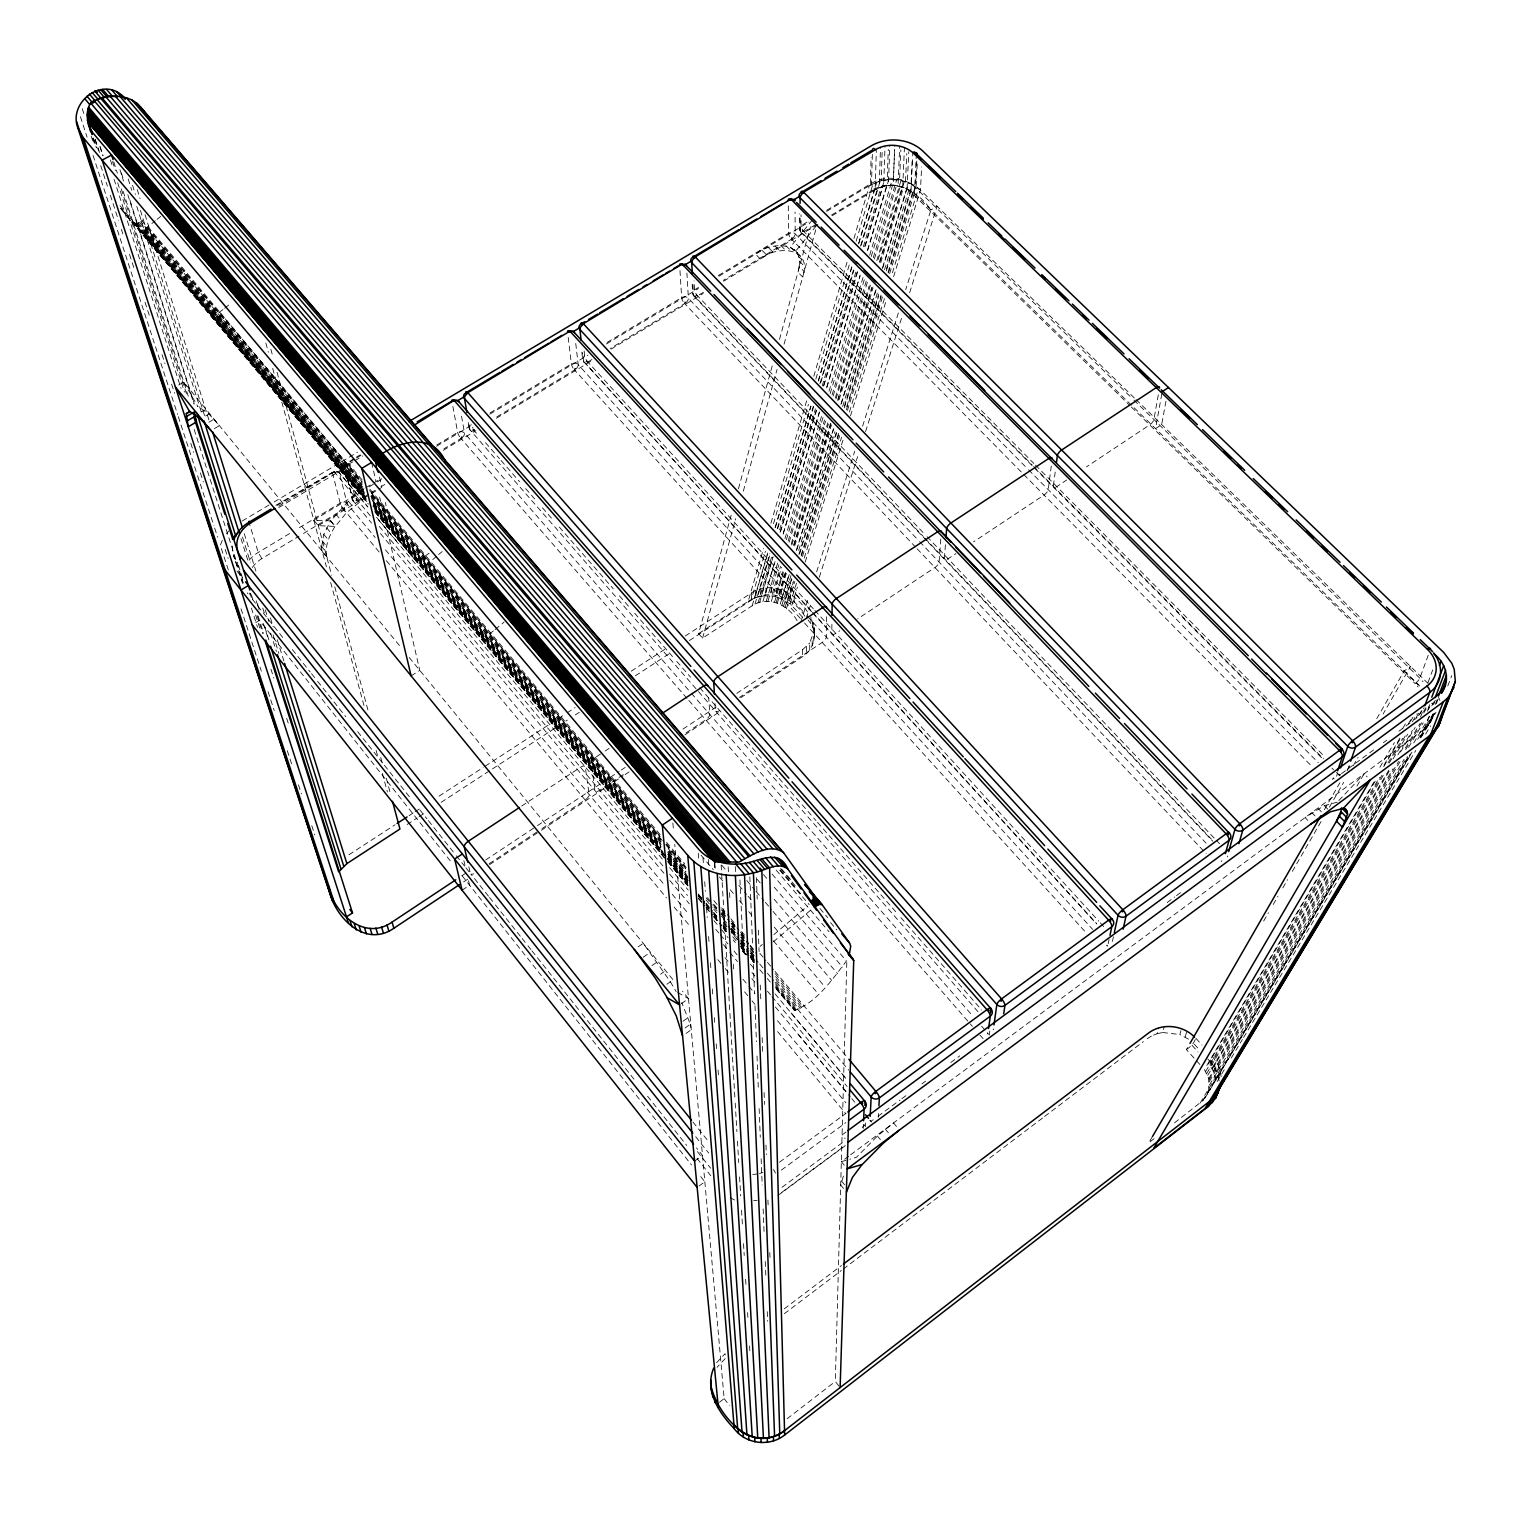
<?xml version="1.0" encoding="UTF-8"?>
<svg xmlns="http://www.w3.org/2000/svg" width="1532" height="1532" viewBox="0 0 1532 1532"><rect width="100%" height="100%" fill="white"/><g stroke="black" fill="none" stroke-linecap="round" stroke-linejoin="round"><path stroke-width="0.75" stroke-dasharray="5 3.75" d="M809.719 649.874L809.719 642.942L814.45 629.92L810.907 616.687L810.907 623.677C818.107 634.669 813.415 650.008 802.538 656.673L740.722 697.73M812.171 645.795L812.19 638.863M812.975 627.871L812.994 620.9M813.76 641.41L813.779 634.478M814.162 632.314L814.181 625.343M814.43 636.872L814.45 629.92M826.533 616.745L826.322 637.025A5.19 2.107 -42.3 0 1 822.205 642.425L739.439 697.424M831.895 624.386L831.78 633.405A5.19 2.107 -42.4 0 0 835.821 633.386L839.785 630.763M838.923 1386.058L835.323 1381.481L846.87 959.453M826.61 211.397L870.31 185.085L871.095 157.298M872.359 154.406L871.517 183.285A4.73 1.953 59.8 0 0 874.351 189.221A26.638 20.644 1.8 0 1 911.655 192.898L1129.773 405.482M832.144 215.744L875.136 189.815L876.342 150.481M875.136 189.815L879.196 187.785L880.46 148.451M870.31 185.085L881.187 180.642L882.183 150.519M879.196 187.785L883.638 186.329L884.998 146.976M799.149 266.434C803.4 240.505 769.332 241.96 755.582 254.159L760.351 259.042C777.203 244.718 813.186 247.246 802.672 277.024L797.981 272.256L799.149 266.434L803.86 271.221M881.187 180.642L887.22 179.608L888.292 149.466M883.638 186.329L888.368 185.506L889.824 146.153M887.22 179.608L893.405 179.378L894.573 149.236M888.368 185.506L893.213 185.334L894.765 145.98M232.538 546.081L232.481 547.728A35.37 28.706 -14 0 0 237.728 563.087M1419.743 686.03L914.393 193.702L907.078 188.647L898.058 185.812L899.667 146.459M1134.312 397.937L920.426 190.025L911.1 183.61L899.571 179.991L900.835 149.849M902.712 186.923L904.435 147.589M863.244 1128.433L863.397 1124.622M905.527 181.408L906.772 153.602M907.078 188.647L908.763 151.63M865.293 1126.709L865.465 1122.918M911.1 183.61L912.287 158.122M911.004 190.925L912.88 151.611M914.393 193.702L916.193 156.724M916.768 161.032L915.447 187.613A4.73 2.298 -46.7 0 1 911.655 192.898M916.117 186.502L917.266 163.35M893.596 276.718L920.483 190.006L921.613 166.911M878.276 1117.326L878.487 1113.496M940.782 539.034L939.097 562.148A5.113 2.049 -43.5 0 1 934.941 567.529L857.633 618.909M945.416 544.76L944.363 558.644A5.113 2.03 -43.6 0 0 948.117 558.778L955.93 553.588M321.643 546.579L323.769 534.381L330.529 520.918L335.048 526.395C329.38 535.491 324.42 546.35 326.852 557.284L322.371 551.826L321.643 546.579L326.125 552.056M344.47 467.739L345.409 464.1L354.505 458.26M344.566 466.628L344.681 465.556M1204.382 1069.547L1208.767 1078.547L1208.71 1090.037M1051.278 466.015L1048.233 489.685A5.056 1.972 -44.6 0 1 1044.039 495.047L973.548 541.868M1055.203 472.086L1053.327 486.295A5.036 1.972 -44.7 0 0 1056.793 486.582L1066.655 480.014M989.251 1035.058L989.806 1031.055M365.784 498.647L144.985 235.717C141.48 228.996 151.649 224.266 155.249 220.819M791.699 237.556L791.47 239.184L723.257 280.337M684.957 301.919L684.689 303.585L610.272 348.473M574.845 368.293L574.557 369.997L495.2 417.853M843.385 1176.04L840.704 1185.021L845.051 1190.326M1158.307 394.854L1153.883 419.519A4.998 1.896 -45.5 0 1 1149.67 424.881L1086.418 466.896M461.285 436.754L460.96 438.516L443.974 448.761M1161.792 393.973L1155.549 428.634L1161.677 424.536L1166.35 399.105M1423.305 729.883L1429.854 722.778L1433.052 713.969L1417.177 740.128M343.991 507.456L343.628 509.275L302.953 533.806M1108.172 943.769L1109.091 939.518M1113.438 936.741L1112.519 940.954A5.534 1.494 -42.4 0 0 1112.538 941.471M850.662 1154.745L1424.281 729.155L1430.677 722.108L1433.646 713.337M750.182 953.096L754.797 958.592L753.821 962.69L750.508 958.496M1153.596 1035.115L1157.062 1033.717L1158.613 1027.915M1157.062 1033.717L1162.635 1032.511L1164.205 1026.708M797.061 620.747C788.827 605.006 767.934 595.105 752.174 605.772L702.594 638.116L698.592 633.616L731.453 514.12M738.405 488.842L772.53 364.75M779.482 339.472L810.466 226.793M702.594 638.116L735.686 518.716M743.326 491.159L777.05 369.461M784.058 344.202L815.886 229.34M1188.43 1039.136L1179.851 1034.502L1181.498 1028.719M1185.194 1036.973L1186.86 1031.17M698.592 633.616L748.171 601.31L763.568 548.494M770.941 523.235L807.096 399.22M813.798 376.259L847.273 261.436M853.975 238.456L869.372 185.64C885.094 176.506 906.618 178.095 920.483 190.006M748.171 601.31L751.293 599.529L765.425 551.29M773.488 523.714L808.436 404.257M815.847 378.998L850.126 261.838M856.177 241.156L872.972 183.744M752.174 605.772L767.685 552.975M775.096 527.736L810.83 406.095M818.241 380.855L851.945 266.108M858.686 243.167L874.197 190.37C894.611 177.789 919.238 191.921 930.862 209.999L905.718 289.644M751.312 599.51L754.625 598.074L768.049 552.363M775.441 527.238L811.022 406.133M818.414 380.989L851.983 266.74M858.705 243.894L876.821 182.193M754.989 604.163L769.868 553.665M777.318 528.425L813.166 406.765M819.926 383.804L853.764 269.019M860.524 246.078L877.434 188.685M769.6 556.001L757.478 597.135L754.625 598.074M777.701 528.578L814.086 405.176M820.826 382.311L853.841 270.341M861.252 245.197L880.134 181.197M758.014 602.919L771.515 557.246M779.616 529.861L815.407 408.833M822.167 386.007L855.928 271.834M863.359 246.729L880.919 187.364M757.689 597.097L761.117 596.312L772.626 557.457M780.075 532.313L816.652 408.891M823.412 386.045L857.269 271.758M864.718 246.614L884.366 180.336M759.623 602.402L773.162 556.748M780.592 531.623L816.46 410.595M823.91 385.49L857.748 271.317M865.197 246.192L882.796 186.827M762.879 601.693L775.115 560.578M783.273 533.174L819.294 412.146M826.763 387.022L860.084 275.128M867.552 250.003L886.588 186.061M761.117 596.312L764.832 595.871L775.039 561.574M783.197 534.151L819.946 410.729M826.744 387.864L860.084 275.875M867.572 250.731L888.675 179.857M766.211 601.348L777.816 562.531M784.958 538.632L821.861 415.21M829.023 391.235L863.837 274.764M869.678 255.212L892.237 179.78M767.915 601.31L778.869 564.772M786.395 539.647L823.354 416.321M830.191 393.494L865.082 277.024M871.248 256.457L892.467 185.659M764.832 595.871L771.63 596.005L780.554 566.304M788.118 541.16L824.522 420.017M832.067 394.873L866.403 280.605M873.278 257.74L896.622 180.029M771.266 601.54L781.588 567.28M789.152 542.175L825.576 421.128M833.14 396.003L867.514 281.831M874.389 258.985L896.392 185.908M771.63 596.005L775.307 596.618L782.89 571.474M791.182 544.052L827.759 422.928M835.361 397.784L869.18 285.814M876.783 260.67L900.931 180.68M774.541 602.133L783.522 572.451M791.795 545.047L828.41 424.019M835.993 398.914L870.521 284.741M878.123 259.617L900.222 186.54M776.169 602.574L785.169 572.891M793.461 545.488L830.842 422.2M837.774 399.373L871.689 287.48M879.291 262.374L902.137 187.019M802.5 617.166L790.129 603.819L778.218 597.384L785.839 572.24M794.15 544.817L830.899 423.713M837.832 400.848L872.474 286.599M880.115 261.474L904.359 181.485M777.375 602.976L786.395 573.294M794.725 545.909L831.474 424.9M839.096 399.775L873.068 287.901M880.689 262.795L903.574 187.44M781.665 598.629L788.635 575.783M796.295 550.658L833.217 429.573M840.877 404.429L875.71 290.199M882.681 267.353L908.457 182.825M780.171 604.221L789.229 574.557M796.889 549.433L833.772 428.462M841.432 403.356L876.247 289.222M882.509 268.675L906.887 188.781M781.894 605.217L790.972 575.553M798.651 550.448L834.94 431.756M842.619 406.65L878.219 290.257M884.5 269.728L908.916 189.834M784.901 600.199L791.91 577.373M798.9 554.527L836.683 431.181M844.381 406.057L878.679 294.144M886.377 269.019L912.268 184.51M783.503 606.346L791.91 578.962M799.589 553.856L836.683 432.924M844.381 407.818L878.659 296.002M886.358 270.896L910.851 191.04M784.978 607.591L792.695 582.486M801.121 555.101L838.981 431.909M846.698 406.823L881.053 295.025M888.062 272.198L912.612 192.362M787.352 601.712L793.672 581.164M801.408 556.039L838.636 435.011M846.353 409.906L881.475 295.714M888.503 272.887L915.198 186.119M786.337 608.932L794.763 581.566M802.5 556.461L839.747 435.586M847.464 410.48L882.604 296.442M889.632 273.634L914.221 193.798M790.129 603.819L796.468 583.29M804.223 558.165L841.604 437.195M849.379 412.07L884.634 297.936M892.39 272.83L918.491 188.359M791.776 605.351L797.425 587.101M805.219 561.995L843.404 438.765M850.471 415.938L886.53 299.544M1219.204 1080.903L1217.002 1071.921L1210.816 1062.327L1212.597 1056.62L1218.821 1066.253L1221.272 1077.092M800.853 621.858L808.743 596.829M816.652 571.8L854.722 451.193M862.612 426.164L898.537 312.394M1214.34 1066.904L1216.14 1061.216M806.292 618.258L811.366 602.325M819.314 577.277L857.614 456.613M865.561 431.564L901.697 317.737M909.644 292.689L937.124 206.169L930.862 209.999M1217.002 1071.921L1218.821 1066.253M1218.725 1077.264L1220.544 1071.596M1336.536 776.264L1337.685 772.817M1174.546 1122.822L1202.831 1100.627L1207.714 1093.005M1207.886 1092.527L1408.195 756.77M334.895 471.492L278.939 506.02M1347.586 770.29L1349.156 765.713M1428.245 655.217L1419.838 678.178A5.285 1.379 -44.5 0 1 1415.108 683.578A30.276 25.221 17.8 0 1 1418.096 686.949M1427.996 682.544L1432.726 669.867M1429.739 704.586L1427.422 710.791A35.696 29.702 17.8 0 0 1428.896 706.807M1420.547 717.014L1424.051 707.631M222.255 540.317L220.321 545.449L228.728 571.206M1424.281 729.155L1429.337 715.827M1433.569 704.72L1435.254 700.277M1435.312 704.452L1437.705 698.152M1427.881 725.919L1431.271 717.014M1436.365 703.667L1438.05 699.224M1430.677 722.108L1434.086 713.203M1432.631 717.876L1434.335 713.414M1447.74 686.068L1451.781 675.535M1199.92 1064.51L1186.4 1049.611L1188.775 1045.475M1324.414 809.662L1339.868 782.775M1347.011 770.366L1350.592 764.162M1376.751 718.661L1404.116 671.073L1410.57 666.382L1383.09 714.008M1186.4 1049.611L1192.011 1045.322L1195.592 1039.117M1263.67 921.077L1268.458 912.785M1273.226 904.512L1277.994 896.22M1282.782 887.947L1287.55 879.655M1292.338 871.382L1322.193 819.601M1329.355 807.192L1343.679 782.335M1353.235 765.77L1358.022 757.478M1152.466 1136.533L1148.847 1142.7L1154.362 1138.448M1356.912 786.146L1364.131 773.775L1367.195 776.858M1379.853 767.283L1394.407 742.58M1402.891 728.179L1406.529 722.012M1206.814 1065.449L1285.712 931.705M1286.918 929.656L1374.319 781.512M1384.028 765.062L1401.033 736.26M1408.31 723.908L1410.742 719.791M1375.2 781.167L1208.537 1063.495L1213.784 1071.902L1216.523 1082.588L1225.121 1068.244M1383.702 766.747L1400.746 737.907M1410.474 721.419L1414.113 715.233M1205.665 1071.404L1379.528 777.356M1388.03 762.955L1402.623 738.271M1412.351 721.821L1417.196 713.606M1210.184 1065.602L1382.017 775.192M1389.332 762.84L1406.395 734M1416.142 717.531L1419.8 711.346M1206.795 1073.358L1383.319 775.345M1393.048 758.895L1407.659 734.23M1418.613 715.731L1422.271 709.565M1207.714 1075.368L1389.352 769.313M1397.873 754.931L1412.504 730.285M1423.477 711.786L1425.909 707.688M1212.329 1068.991L1389.505 770.634M1400.516 752.116L1415.166 727.413M1423.726 713.012L1426.177 708.895M1208.767 1078.547L1393.124 768.643M1405.342 748.114L1419.992 723.487M1427.307 711.174L1432.209 702.958L1432.592 704.433M1209.035 1079.888L1398.639 761.442M1405.725 749.569L1421.907 722.376M1431.711 705.926L1434.143 701.809M1209.284 1081.649L1399.98 761.749M1408.54 747.405L1423.209 722.798M1209.418 1085.096L1404.097 759.298M1413.73 742.963L1429.854 716.153M1200.226 1102.944L1407.372 756.521M1420.451 736.317L1432.688 715.846M1202.831 1100.627L1410.321 753.974M1420.145 737.562L1426.292 727.298M1207.561 1093.465L1411.968 752.116M1420.547 737.811L1431.558 719.408M1205.033 1097.984L1411.393 753.591M1421.236 737.16L1436.059 712.169M1231.268 1057.999L1242.356 1039.539M1243.582 1037.49L1415.798 750.488M1425.641 734.077L1430.562 725.881M792.37 237.728L791.47 239.184L1311.89 766.421M685.627 302.091L684.689 303.585L915.466 547.02M776.284 989.059L794.246 1010.163C816.058 1003.517 832.833 978.833 846.449 960.947L771.745 873.7M575.534 368.465L574.557 369.997L802.921 621.226M461.975 436.946L460.96 438.516L687.313 698.707M344.681 507.667L343.628 509.275L380.338 553.435M365.822 497.153L346.289 512.933L335.336 526.414L318.35 525.687L313.792 520.152L330.816 520.918L348.377 501.194L363.141 490.451M716.612 1362.695L725.096 1353.637L725.479 1358.29L717.053 1367.329M226.315 533.94L228.766 530.915M812.343 219.976L790.378 246.978L795.127 251.803L817.15 224.802M736.758 693.383L802.5 649.76L809.719 642.942M1338.853 800.527L1364.131 773.775M896.488 1126.46L893.539 1122.937L877.415 1136.035L856.426 1157.311L849.82 1159.226M773.373 941.816L811.232 909.644M760.006 946.412L762.323 944.44M773.871 934.635L807.421 906.121M493.4 630.954L486.333 636.125L480.952 636.144L425.685 570.881L426.585 565.174L436.792 556.001M495.181 629.499L504.085 622.126M429.151 553.205L419.5 559.889L414.253 558.874L392.594 532.791L385.298 502.419M438.612 554.527L442.212 551.558M210.669 313.486L216.299 314.194L223.04 309.579M224.706 308.219L231.428 302.819M361.782 484.897L140.733 221.642L144.448 218.789M157.068 219.363L160.726 216.452M787.142 1418.728L835.323 1381.481M719.485 1402.201L724.157 1398.62L674.769 844.362M784.25 1308.845L841.489 1265.509M784.365 1313.671L841.355 1270.488M843.251 1269.051L1042.717 1117.9M1044.613 1116.464L1143.389 1041.607M424.307 557.188L420.63 559.448M844.285 1165.239L841.336 1161.658L849.015 1155.971M781.99 1187.3L845.147 1140.612M878.047 1116.292L900.031 1100.033M901.869 1098.674L907.346 1094.633M921.881 1083.871L925.519 1081.19M950.817 1062.499L959.798 1055.854M1167.173 902.559L1174.642 897.024M1176.499 895.645L1182.11 891.49M1341.496 773.679L1376.445 747.827M1383.396 742.694L1386.862 740.128M1398.965 731.185L1412.753 720.998M781.837 1192.336L845.185 1145.457M777.93 1195.477L844.898 1145.917M781.32 1170.142L845.875 1122.592M845.932 1132.071L842.083 1134.906L845.09 1138.563M779.52 1162.194L845.97 1113.324M699.071 1185.998L704.835 1181.785L698.918 1174.316M694.609 1161.103L702.479 1155.377L696.524 1147.889M685.053 1027.991L690.3 1024.276L681.778 1002.694M686.049 1033.449L691.296 1029.734L690.3 1024.276M682.946 1021.269L688.213 1017.554M1337.283 802.193L1324.261 805.621L1305.111 817.571L1309.668 822.263M681.376 1003.671L688.519 998.634L682.487 991.261M666.86 984.272L670.403 981.782L643.248 943.348L636.125 948.251M660.522 974.275L664.065 971.786M651.981 965.581L657.324 961.885M643.191 957.232L650.315 952.31M489.129 863.722L540.068 829.865M542.041 828.563L585.128 799.934A5.4 2.26 -39.6 0 0 589.15 794.495L585.262 766.977A5.496 2.336 -39.7 0 0 580.417 767.302L521.397 806.215M623.256 774.598L599.701 790.263A5.381 2.241 -39.8 0 1 594.99 790.627L591.218 763.07A5.477 2.317 -39.9 0 1 595.316 757.478L603.187 752.289M686.068 732.87L705.697 719.829A5.285 2.183 -41 0 0 709.776 714.41L708.761 697.826M463.622 881.896L467.605 879.234M489.551 864.661L539.379 831.55M541.37 830.229L623.103 775.901M625.113 774.579L629.097 771.937M684.919 734.843L720.787 710.982M462.07 890.169L469.577 885.17L468.543 880.728M461.783 875.844L467.777 871.88M485.701 859.969L535.511 826.916M537.502 825.595L619.196 771.4M621.188 770.079L625.171 767.436M682.966 729.079L716.823 706.616M605.14 751.006L609.085 748.401M348.932 854.779L395.084 824.771M409.082 815.656L413.085 813.052M415.095 811.749L421.089 807.843M439.11 796.123L483.135 767.494M485.127 766.192L565.174 714.123M567.166 712.82L575.17 707.612M631.203 671.169L667.224 647.73M685.244 636.01L751.274 593.056C771.707 579.326 797.061 593.765 808.015 612.857M407.11 824.503L417.106 817.992M419.117 816.671L425.13 812.764M441.139 802.328L567.3 720.136M575.304 714.927L579.307 712.303M635.378 675.784L669.407 653.609M689.438 640.548L751.503 600.104C770.117 587.599 794.457 598.476 804.951 616.496M411.112 675.861L419.787 670.384L379.63 497.115M1147.181 1038.734L1151.872 1035.804M752.231 952.751L751.025 953.498M255.825 622.547L259.483 620.326L451.825 862.803M318.35 525.687L369.518 494.817M371.567 493.572L381.794 487.406M443.208 450.351L475.954 430.607M496.425 418.255L592.635 360.212M611.057 349.105L703.188 293.531M723.659 281.199L817.82 224.4M289.663 533.519L258.257 552.439A34.776 28.419 -14.3 0 0 247.801 561.765M299.429 527.64L340.161 503.128A5.113 4.156 -11.9 0 1 347.19 503.875L375.168 537.483M364.022 488.765L354.352 494.587A5.094 4.136 -11.5 0 0 352.858 500.466L371.51 523.044M365.957 487.597L371.759 484.112M373.693 482.944L381.391 478.31M436.831 444.95L457.647 432.407A5.017 4.041 -8.5 0 1 464.56 433.135L689.821 691.526M490.068 412.893L571.379 363.946A4.902 3.926 -5.4 0 1 578.215 364.654M607.132 342.421L681.644 297.572A4.826 3.811 -2.6 0 1 688.385 298.261L917.974 539.915M698.515 287.422L694.551 289.816A4.807 3.811 -2.3 0 0 693.556 295.14L923.241 536.43M718.278 275.53L788.559 233.228A4.749 3.715 -0.2 0 1 795.204 233.879L1026.919 468.141M806.981 222.121L801.064 225.683A4.73 3.696 0.1 0 0 800.221 230.872L1032.032 464.79M826.667 210.286L871.517 183.285A31.387 24.301 1.8 0 1 915.447 187.613L1132.301 398.512M313.792 520.152L366.991 488.134M369.04 486.889L375.187 483.212M377.217 481.967L381.315 479.516M436.563 446.252L471.339 425.302M489.761 414.215L587.962 355.079M606.385 343.991L698.439 288.552M718.91 276.239L808.934 222.044M252.301 567.472A29.51 24.129 -14.3 0 1 261.838 558.606L299.046 536.162M354.677 459.121L346.806 463.832A5.19 4.175 -11.3 0 0 345.275 469.75L352.858 500.466A5.075 2.719 -38.8 0 0 357.799 500.734L369.404 493.725M371.338 492.557L375.206 490.24M380.97 486.755L384.819 484.438M591.927 359.522L587.848 361.992A4.883 2.566 -42.5 0 1 583.539 361.437L582.543 352.666M703.514 292.229L697.577 295.81A4.826 2.49 -44.1 0 1 693.556 295.14L692.751 280.816M815.809 224.515L803.974 231.658A4.768 2.413 -45.6 0 1 800.221 230.872L800.144 214.499M831.512 215.054L874.351 189.221M242.228 520.995L272.141 503.147M274.132 501.96L357.492 452.246M275.932 505.234L335.412 470.764L339.166 472.526L367.603 506.556M277.005 505.522L332.367 472.45A5.209 4.194 -11.7 0 1 339.51 473.197L367.91 507.149M356.65 457.953L364.539 453.242M352.839 461.879L346.998 464.885M354.811 460.692L362.701 455.981M278.728 507.59L351.709 464.005M356.42 457.111L360.269 454.832M214.365 428.596L219.44 425.647L208.927 414.023L197.724 406.286M201.113 412.012L204.484 410.059M205.556 415.976L208.927 414.023M208.888 422.2L213.963 419.27M178.727 384.992L183.783 382.1L401.633 648.208M122.1 210.056C126.984 214.614 132.039 227.885 140.733 221.642M841.336 1161.658L847.809 1159.801M138.263 222.81L363.984 491.715M1162.635 1032.511L1179.851 1034.502M347.017 464.253L348.894 464.234L362.375 480.282M893.405 179.378L899.571 179.991M893.213 185.334L898.058 185.812M355.845 500.313L357.799 500.734A5.094 1.092 58 0 1 354.352 494.587L346.806 463.832A5.171 1.13 58.2 0 1 348.894 464.234A5.151 2.815 -38.9 0 0 345.275 469.75M472.718 429.86L479.286 435.605M585.99 361.571L587.848 361.992L813.3 608.74M695.739 295.408L697.577 295.81L925.385 534.936M802.174 231.236L803.974 231.658L1033.87 463.468M775.307 596.618L778.218 597.384M133.322 222.791L368.255 503.281M677.738 992.506L688.519 998.634M802.404 230.719L803.974 231.658A4.787 1.838 59.5 0 1 801.064 225.683L801.025 214.786M695.988 294.872L697.577 295.81A4.845 1.666 59.1 0 1 694.551 289.816L694.053 280.873M586.239 361.016L587.848 361.992A4.922 1.494 58.7 0 1 584.688 355.941L584.094 350.675M473.005 429.286L474.633 430.262A4.979 2.643 -40.7 0 1 470.018 429.86L469.098 424.709M356.152 499.719L357.799 500.734M1340.002 775.862L1331.921 768.183M870.119 1120.62L871.88 1122.018M1136.016 399.603L1429.375 684.747M1133.948 400.139L1419.838 678.178A35.696 29.702 17.8 0 1 1423.056 681.74M1404.116 671.073L1418.364 684.957M1131.42 407.091L1415.108 683.578M1035.498 465.115L1324.854 756.904M1033.66 466.437L1323.457 758.857M800.719 232.098L1321.963 758.149M1028.566 469.807L1318.267 762.687M793.997 249.237L798.747 254.063M796.736 252.397L801.485 257.204M798.536 256.399L803.266 261.187M785.935 245.675L790.684 250.52M799.34 261.11L804.051 265.898M780.765 245.388L785.533 250.233M775.02 246.116L779.788 250.98M1324.261 805.621L1330.351 811.826M768.796 247.839L773.564 252.723M1318.382 808.743L1321.427 811.864M762.266 250.539L767.034 255.423M1311.947 812.764L1314.992 815.886M927.013 536.64L1219.587 843.749M924.868 538.153L1211.429 839.191M694.149 296.327L926.592 540.585M928.22 542.309L1212.808 841.26M919.602 541.619L1206.067 843.136M917.093 548.724L1206.163 853.63M814.909 610.502L1098.712 921.115M1100.302 922.858L1105.07 928.066M810.849 610.464L583.539 361.437A4.902 3.926 -5.1 0 1 584.688 355.941M812.458 612.226L1096.606 923.528M811.52 611.708L582.945 360.556M813.09 613.432L1096.567 923.988M1195.994 1038.409L1202.046 1045.035M575.745 343.474L578.215 364.654L805.392 614.064M807 615.826L1092.642 929.369M1194.29 1044.173L1198.809 1049.133M1207.81 1059.033L1210.816 1062.327M1192.011 1045.322L1198.024 1051.929M804.53 623.007L1086.399 933.065M485.51 442.71L499.489 458.681M501.041 460.462L519.559 481.642M525.648 488.612L536.315 500.792M542.405 507.762L553.071 519.961M559.295 527.065L613.336 588.843M619.445 595.833L630.131 608.051M634.708 613.298L673.659 657.841M676.78 661.403L690.587 677.182M699.798 687.715L710.522 699.99M712.054 701.752L777.49 776.552M779.022 778.313L800.642 803.036M802.193 804.798L816.001 820.577M817.514 822.32L897.733 914.029M900.854 917.591L981.686 1010.028M978.01 1011.733L470.018 429.86A4.998 4.022 -8.1 0 1 471.32 424.173M691.353 693.287L972.437 1015.678M981.591 1026.191L987.7 1033.2A5.649 5.209 11.2 0 1 988.485 1034.387M688.845 700.469L972.399 1026.383M980.02 1035.153L983.065 1038.658M819.907 908.533L827.701 917.591M830.535 922.609L836.74 929.847M781.626 869.046L790.972 879.923M780.516 868.644L796.104 886.779M780.363 870.061L802.136 895.435M779.673 870.233L809.202 904.627M776.169 870.138L828.984 931.705M763.415 874.523L768.068 879.962M774.273 887.239L842.562 967.171M757.114 879.291L760.217 882.93M774.139 899.265L837.621 973.739M745.127 954.091L743.307 951.966L739.879 878.64M746.812 880.536L754.529 889.613M756.08 891.433L763.798 900.51M765.349 902.329L771.534 909.606M773.066 911.425L831.761 980.461M759.815 969.718L765.808 976.746M767.302 978.508L770.29 982.031M721.878 865.312L726.513 870.77M738.845 885.305L746.544 894.401M748.095 896.22L751.178 899.858M774.292 927.147L825.154 987.163M733.158 939.978L735.341 942.563M701.062 855.22L713.376 869.793M719.523 877.07L724.138 882.528M730.304 889.824L733.368 893.462M739.535 900.739L742.618 904.378M748.765 911.674L751.848 915.313M773.392 940.801L818.011 993.617M723.564 928.622L726.091 931.628M369.882 489.206L660.598 835.189M666.631 842.351L684.689 863.857M721.649 907.844L729.347 916.998M730.879 918.836L735.456 924.275M741.545 931.533L744.59 935.152M759.834 953.287L765.923 960.545M767.455 962.345L773.545 969.603M775.058 971.422L847.388 1057.482M147.953 226.659L361.858 481.316M369.557 490.489L660.445 836.798M666.612 844.132L685.072 866.116M722.012 910.085L725.096 913.761M731.243 921.096L738.941 930.25M740.492 932.088L745.107 937.584M219.689 312.279L362.433 482.235M371.644 493.189L660.139 836.683M666.286 843.998L686.221 867.744M713.855 900.625L719.983 907.921M721.515 909.759L726.13 915.236M732.258 922.532L735.322 926.19M741.469 933.505L744.533 937.163M775.23 973.682L802.845 1006.581M141.882 220.838L361.38 482.235M372.123 495.028L664.122 842.792M665.673 844.63L685.647 868.433M722.549 912.363L725.613 916.021M731.779 923.356L734.843 927.013M740.99 934.348L748.688 943.501M750.22 945.321L754.836 950.817M146.9 227.598L362.299 484.15M371.529 495.142L660.79 839.708M668.182 848.575L685.417 869.027M721.859 912.517L729.538 921.651M731.07 923.49L735.666 928.967M740.799 935.018L748.497 944.172M750.029 946.01L756.195 953.344M775.556 976.478L801.638 1007.539M370.993 495.87L661.403 841.911M669.082 851.064L685.991 871.21M713.663 904.167L719.81 911.502M721.342 913.321L725.957 918.817M732.105 926.151L735.188 929.809M741.335 937.124L744.399 940.801M750.546 948.117L753.629 951.774M145.98 228.632L364.386 488.9M370.897 496.56L661.25 842.677M668.507 851.217L685.857 871.995M707.382 897.656L711.997 903.171M713.529 904.991L719.695 912.325M721.227 914.164L725.842 919.66M731.396 926.151L739.056 935.305M740.607 937.124L745.203 942.601M750.45 948.997L755.065 954.493M775.881 979.159L800.413 1008.42M139.508 222.332L363.524 489.359M371.184 498.513L660.043 842.83M667.722 852.003L686.164 873.987M706.137 897.79L712.284 905.125M713.816 906.963L719.963 914.278M721.495 916.117L726.111 921.613M732.258 928.947L735.341 932.605M741.488 939.939L744.552 943.597M216.299 314.194L363.582 489.8M372.793 500.773L661.173 844.592M668.852 853.726L685.723 873.853M731.741 928.698L734.805 932.356M740.933 939.671L748.612 948.825M750.144 950.644L753.208 954.302M776.207 981.744L799.225 1009.167M145.234 229.723L363.544 490.01M372.774 501.021L660.292 843.826M667.971 852.979L687.964 876.821M723.334 918.97L729.481 926.305M731.013 928.143L735.628 933.639M741.775 940.974L744.858 944.65M751.006 951.985L755.621 957.481M373.195 502.688L660.483 845.3M668.163 854.473L688.136 878.296M731.166 929.598L738.845 938.771M740.396 940.61L744.992 946.106M215.131 314.52L363.965 492.021M373.157 502.994L660.867 846.143M667.684 854.282L688.098 878.602M706.041 900.012L712.169 907.327M713.701 909.146L716.784 912.804M723.43 920.751L726.513 924.428M728.026 926.228L735.628 935.305M741.316 942.084L744.743 946.182M750.527 953.057L758.187 962.211M759.719 964.03L765.866 971.345M767.398 973.184L773.526 980.499M775.058 982.338L848.747 1070.217M144.659 230.853L364.425 492.978M373.655 503.971L661.039 846.775M668.737 855.948L687.179 877.932M731.741 931.111L734.824 934.769M740.971 942.103L748.65 951.276M137.229 223.097L364.386 494.07M373.482 504.966L660.771 847.732M668.144 856.484L688.098 880.268M723.372 922.36L729.519 929.675M731.051 931.513L739.152 941.242M740.684 943.08L748.363 952.253M750.986 955.298L754.05 958.975M775.537 984.597L797.004 1010.22M144.295 231.964L363.984 494.089M373.195 505.081L660.464 847.847M668.144 857.02L688.117 880.843M723.449 923.011L726.513 926.668M734.192 935.841L738.807 941.337M740.339 943.157L744.954 948.672M751.101 955.987L754.165 959.664M136.252 223.251L366.359 497.881M375.666 508.758L662.877 851.773M668.718 858.495L687.466 881.111M698.228 893.96L704.375 901.295M705.926 903.133L712.074 910.468M713.606 912.306L716.67 915.964M740.837 944.555L748.516 953.708M750.048 955.547L754.644 961.043M776.13 986.685L796.066 1010.488M144.142 233.036L365.267 496.962M372.946 506.135L666.228 856.177M667.76 857.997L687.715 881.819M698.458 894.65L704.605 901.984M706.137 903.823L712.284 911.157M713.816 912.976L716.899 916.653M741.469 945.972L744.533 949.629M750.68 956.964L753.744 960.621M212.067 314.424L365.554 497.632M374.765 508.624L666.363 856.675M667.895 858.514L687.849 882.336M723.142 924.466L726.225 928.124M741.565 946.45L744.629 950.108M750.776 957.443L753.84 961.1M775.326 986.742L795.28 1010.565M135.18 223.27L366.359 499.145M375.57 510.137L666.056 857.039M667.607 858.878L688.021 883.236M698.286 895.511L704.433 902.846M705.965 904.665L712.112 912M713.644 913.838L716.708 917.496M723.372 925.443L726.436 929.101M740.933 946.316L748.612 955.47M750.144 957.308L754.74 962.805M776.245 988.466L794.668 1010.45M374.995 509.658L662.169 852.501M668.316 859.816L686.738 881.819M732.813 936.837L738.96 944.152M740.492 945.991L745.088 951.487M751.235 958.821L754.299 962.498M775.805 988.159L794.246 1010.163M119.956 205.671L365.861 499.451M374.651 509.754L666.42 858.322M667.665 859.586L687.887 883.964M698.343 896.22L704.643 903.784M706.022 905.393L712.303 912.938M713.682 914.547L716.919 918.434M723.161 926.075L726.225 929.733M741.297 947.504L744.629 951.698M134.261 223.117L365.957 499.796M375.168 510.788L662.973 854.435M669.082 861.75L687.447 883.677M741.009 947.638L747.137 954.934M375.8 512.397L662.245 854.396M668.278 861.693L688.174 885.458M714.295 916.557L721.955 925.692M723.372 927.492L726.532 931.169M743.269 951.257L746.429 954.934M120.99 208.39L368.044 503.453M375.206 512.071L666.209 859.663M667.741 861.501L687.638 885.266M698.362 898.078L704.49 905.393M706.022 907.212L712.15 914.527M713.682 916.366L719.274 922.973M742.771 951.104L745.835 954.762M120.473 208.237L368.427 504.143M374.708 511.631L666.343 860.314M667.933 861.884L687.868 885.86M698.477 898.671L704.72 905.967M706.118 907.806L712.38 915.121M713.759 916.94L721.629 926.017M723.161 927.856L726.225 931.513M742.388 950.817L745.452 954.474M791.182 1012.92L846.487 1078.968M378.366 519.654L662.399 859.184M669.656 867.648L688.232 890.073M713.969 920.617L718.546 926.094M721.591 929.733L728.083 937.699M750.335 964.088L754.874 969.507M775.115 993.923L847.119 1080.003M376.566 517.299L397.516 542.366M355.577 495.468L360.135 500.926M885.4 1129.256L888.368 1132.799M370.323 515.844L334.129 471.53M379.247 526.395L662.877 865.867M669.675 874.121L687.523 895.492M715.789 929.33L718.834 932.969M720.346 934.788L727.968 943.904M734.039 951.027L737.083 954.819M751.925 972.456L754.912 976.018M767.475 991.185L770.5 994.804M771.994 996.604L847.1 1086.494M380.453 533.519L664.352 873.738M669.848 880.517L689.362 903.899M723.449 944.574L728.37 950.663M729.883 952.483L737.467 961.56M751.867 978.622L754.855 982.203M775.403 1007.022L845.798 1091.186M798.153 1034.292L850.222 1096.74M851.754 1098.578L854.818 1102.255M348.377 501.194L352.935 506.652M877.415 1136.035L880.383 1139.578M385.49 549.873L664.582 885.094M672.222 894.267L688.864 914.259M725.057 957.711L728.026 961.292M742.963 979.235L747.444 984.597M748.937 986.397L754.893 993.559M777.49 1020.695L845.875 1102.829M386.351 560.693L666.516 897.886M674.118 907.021L690.664 926.956M717.78 959.587L723.736 966.749M725.23 968.55L729.692 973.931M744.59 991.855L750.546 999.017M752.02 1000.817L755.008 1004.398M777.643 1031.649L845.836 1113.726M341.732 507.437L346.289 512.933M335.834 514.082L340.372 519.559M304.045 484.131L308.66 489.723M330.816 520.918L335.336 526.414M326.603 527.717L331.123 533.213M323.769 534.381L328.288 539.858M322.103 540.719L326.603 546.196M841.432 1180.961L847.234 1188.047M409.197 657.458L673.429 980.212M692.962 1122.056L708.952 1142.049M695.681 1136.744L708.742 1153.098M236.981 571.11L241.271 576.511M697.405 1151.585L710.637 1168.188M252.378 599.299L283.497 638.423M292.382 649.606L310.173 671.973M311.532 673.678L316.109 679.442M317.584 681.3L345.772 716.746M357.645 731.683L382.962 763.491M384.398 765.311L409.714 797.138M419.96 810.026L426.911 818.758M428.366 820.616L454.889 853.956M456.345 855.794L464.56 866.116M466.015 867.935L470.343 873.393L468.83 866.748M488.459 896.182L470.899 874.102A5.515 2.317 -38.4 0 0 473.656 873.795M489.512 897.503L494.319 903.535M495.411 904.914L520.669 936.665M522.125 938.503L526.51 944.018M527.985 945.857L530.895 949.553M531.93 950.836L580.417 1011.809M581.911 1013.667L592.271 1026.708M592.769 1027.34L634.612 1079.964M647.596 1096.28L686.7 1145.438M697.003 1158.403L710.733 1175.676M462.185 875.844L691.526 1164.99M724.157 1398.62L729.5 1405.591M808.015 619.866L810.907 623.677M261.838 558.606L258.257 552.439L248.988 522.24M800.355 231.581L799.206 213.81M693.728 295.848L692.943 294.297M670.403 981.782L676.148 991.606M183.783 382.1L197.973 406.708M353.183 501.098L344.7 468.792M469.424 428.941L470.286 430.53M1438.567 697.271L1439.908 700.488M237.096 565.902L233.726 555.81L242.611 583.462M80.43 116.738L87.094 137.191M93.031 155.364L173.863 403.05M174.61 405.31L177.559 414.406M178.306 416.685L196.843 473.484M197.59 475.763L213.906 525.744M214.652 528.023L217.601 537.119M241.003 608.779L261.359 671.188M268.043 691.621L274.209 710.561M287.307 750.718L291.769 764.353M298.434 784.805L301.402 793.882M311.781 825.691L314.826 834.978M82.268 108.715L84.49 115.551M91.135 136.042L93.337 142.859M100.729 165.628L107.374 186.1M110.323 195.215L118.443 220.244M121.392 229.36L122.866 233.898M129.511 254.389L133.954 268.043M145.023 302.187L149.447 315.841M162.009 354.543L164.958 363.639M171.603 384.13L174.552 393.226M190.791 443.303L193.741 452.4M200.386 472.89L203.335 481.986M225.204 549.394L228.134 558.452M95.329 139.412L100.116 154.234M94.984 139.584L98.661 150.959M93.624 138.914L96.497 147.761M93.031 137.937L96.305 147.417M92.743 138.282L94.946 145.1M100.231 146.766L103.104 155.709M99.867 146.421L102.797 155.517M110.419 159.998L112.602 166.816M117.677 182.748L184.453 392.039M255.595 614.983L259.98 628.714M238.379 565.078L243.492 581.068M114.038 179.244L181.044 388.496M194.162 429.439L243.377 583.098M251.363 608.013L257.529 627.316M270.934 669.158L273.845 678.216M286.675 718.297L288.859 725.134M113.77 161.837L117.389 173.231M123.154 191.347L189.011 398.55M251.305 594.588L253.489 601.406M258.104 615.96L263.6 633.233M112.525 161.549L115.436 170.665M121.239 188.876L187.191 396.06M249.869 592.941L251.305 597.48M257.089 615.634L262.853 633.769M121.373 172.924L123.537 179.78M130.009 200.309L194.143 403.28M257.548 603.972L259.004 608.53M264.768 626.779L269.172 640.74M119.917 169.65L123.517 181.025M127.826 194.698L194.066 404.218M256.227 600.831L259.1 609.908M263.408 623.543L268.234 638.767M128.19 178.976L131.771 190.389M136.788 206.38L201.937 414.08M241.003 538.613L248.146 561.344M262.795 608.089L264.94 614.926M270.666 633.195L276.411 651.445M132.556 185.276L135.41 194.411M140.408 210.382L205.345 418.102M242.516 537.062L250.367 562.148M265.266 609.832L268.904 621.437M273.117 634.937L278.881 653.36M137.21 189.489L140.044 198.624M145.023 214.614L209.712 422.564M244.239 533.615L255.901 571.091M270.436 617.817L273.27 626.914M277.235 639.648L283.88 661.058M265.84 343.034L268.349 352.245M272.696 368.35L326.431 566.821M330.663 582.428L364.367 706.961M376.144 750.45L378.04 757.497M382.368 773.468L387.385 791.948M270.858 349.219L272.734 356.133M277.062 372.276L331.678 575.266M334.78 586.813L368.312 711.384M380.702 757.459L381.966 762.132M386.294 778.275L390.028 792.121M371.587 462.473L375.876 480.952M463.89 860.658L464.924 865.12M379.476 477.084L381.602 486.295M452.859 406.363L457.647 432.407A5.017 1.283 58.3 0 0 460.96 438.516A4.979 2.662 -40.5 0 0 464.56 433.135L461.151 414.119M468.198 422.506L469.156 427.926M568.2 337.404L571.379 363.946A4.941 1.475 58.7 0 0 574.557 369.997A4.902 2.585 -42.3 0 0 578.215 364.654M581.854 352.168L582.658 359.58M672.854 822.99L673.505 830.133M698.305 853.19L698.841 860.314M703.016 857.92L703.341 862.688M704.701 881.743L705.371 891.279M706.558 907.978L707.229 917.496M708.588 936.569L709.105 943.731M710.446 962.785L710.963 969.947M712.323 989.002L712.82 996.164M714.352 1017.612L714.678 1022.38M716.21 1043.828L716.536 1048.597M718.068 1070.045L718.412 1074.813M708.339 859.548L708.818 866.71M679.978 270.57L681.644 297.572A4.864 1.647 59.1 0 0 684.689 303.585A4.826 2.49 -43.9 0 0 688.385 298.261L686.91 273.079M714.831 863.186L715.291 870.31M714.487 862.707L714.927 869.87M721.132 864.986L735.073 1100.723M735.207 1103.097L736.892 1131.669M737.467 1141.187L738.73 1162.616M739.573 1176.902L740.703 1195.956M741.545 1210.242L742.388 1224.528M743.518 1243.582L744.226 1255.493M745.624 1279.297L746.046 1286.44M747.597 1312.637L747.884 1317.405M749.569 1345.977L749.857 1350.745M714.965 703.571L715.367 710.695A5.285 2.183 -41.2 0 0 719.734 710.503M728.16 866.786L728.523 873.738M729.558 892.562L729.941 899.744M731.511 928.411L731.76 933.199M733.464 964.26L733.713 969.028M735.264 866.595L735.647 874.159M692.196 284.301L692.636 293.34M749.837 876.802L752.614 946.087M752.997 955.642L754.529 993.866M755.008 1005.815L756.444 1041.664M757.019 1055.988L758.359 1089.444M759.125 1108.555L760.274 1137.242M761.136 1158.747L762.189 1185.021M763.147 1208.92L764.104 1232.8M765.253 1261.487L765.923 1278.205M767.264 1311.66L767.647 1321.216M756.444 877.587L757.21 899.073M758.321 930.115L759.087 951.621M760.274 985.057L760.868 1001.775M762.151 1037.604L762.745 1054.322M764.104 1092.527L764.525 1104.476M765.981 1145.074L766.326 1154.63M767.934 1200.016L768.107 1204.784M769.811 1252.544L769.983 1257.332M751.274 593.056L751.503 600.104M755.793 590.624L756.004 597.672M760.715 588.882L760.906 595.948M765.923 587.886L766.096 594.952M771.247 587.656L771.381 594.722M776.513 588.231L776.647 595.297M781.588 589.571L781.703 596.618M786.318 591.62L786.414 598.686M790.55 594.359L790.627 601.406M788.291 205.805L788.559 233.228A4.787 1.819 59.5 0 0 791.47 239.184A4.768 2.413 -45.4 0 0 795.204 233.879L795.07 212.01M794.15 597.672L794.208 604.7M802.5 649.76L802.538 656.673M806.464 646.619L806.483 653.532M474.633 430.262A4.998 1.302 58.4 0 1 473.886 429.343M473.158 428.29A4.998 1.302 58.4 0 1 472.507 427.16M250.788 593.746A5.209 2.777 -36.9 0 1 249.18 594.014M247.935 593.707A5.209 2.777 -36.9 0 1 247.265 592.865M242.343 581.739A34.776 28.419 -14.3 0 1 242.056 577.66M864.776 1125.829A5.745 5.419 4 0 0 864.01 1124.603A5.764 1.609 -40.6 0 1 861.673 1128.107M762.802 1172.516A33.513 31.693 -6.2 0 1 759.412 1173.493M757.689 1173.838A33.513 31.693 -6.2 0 1 752.423 1174.412M757.134 1200.36A32.766 31.157 -6.7 0 1 753.687 1200.648M734.517 1199.977A38.626 36.711 -6.7 0 1 729.845 1197.201M773.449 1169.529A5.975 1.226 54.7 0 1 775.441 1173.11M873.221 1119.777A5.764 1.609 -40.7 0 1 872.148 1120.371M871.229 1120.715A5.764 1.609 -40.7 0 1 870.004 1120.179A5.726 5.4 5.2 0 0 871.076 1121.175M987.7 1033.2A5.649 1.551 -41.5 0 1 987.47 1033.889M993.847 1029.676A5.63 1.551 -41.6 0 1 993.425 1028.968M1106.678 945.799A5.534 1.513 -42.3 0 0 1106.947 945.091A5.573 5.017 14.8 0 1 1107.751 946.221M1221.77 860.735A5.439 1.455 -43.1 0 1 1221.196 861.635M1227.649 856.867A5.439 1.436 -43.1 0 1 1227.458 856.024M1332.323 779.501A5.362 1.398 -43.8 0 0 1333.261 777.854A5.439 4.634 18 0 1 1334.085 778.907M1340.519 774.33A5.362 1.398 -43.8 0 1 1338.47 774.005A5.439 4.596 18.1 0 0 1340.826 775.479M1421.945 710.293A30.276 25.221 17.8 0 1 1414.476 719.714M340.161 503.128L332.367 472.45A5.19 1.092 58.1 0 1 334.436 472.871A5.171 2.834 -38.6 0 1 339.51 473.197L347.19 503.875A5.075 2.738 -38.5 0 1 343.628 509.275A5.094 1.072 58 0 1 340.161 503.128"/><path stroke-width="1.5" d="M899.456 1130.003L883.332 1143.14L862.305 1164.435L847.253 1168.839L1430.409 735.188L1438.586 726.168L1455.343 681.434L1454.213 669.235L1451.819 663.279L1443.776 652.536L922.456 150.71C908.878 138.301 887.22 136.674 871.421 145.712L408.891 421.587M1442.857 691.104C1450.421 678.427 1445.346 662.36 1433.99 653.858M832.01 615.366L832.163 604.087A5.266 2.183 -42.6 0 1 836.376 598.533L937.45 531.891A5.209 2.107 -43.7 0 1 941.28 532.102M90.522 131.446L87.477 120.147L87.611 115.551M459.638 884.538L393.858 928.258C367.431 946.699 339.759 922.053 330.969 896.814L77.653 127.386C68.251 100.767 105.076 75.087 124.513 97.971M840.13 1387.571L853.726 960.526L787.812 868.97C780.056 850.279 763.166 858.973 749.397 862.42C731.338 866.71 710.388 863.205 697.96 848.422L92.782 132.748L88.32 124.628M863.569 1120.792L864.086 1109.168A5.86 5.496 3.8 0 0 865.044 1101.431L850.107 1083.584M864.871 1105.357L865.044 1101.431A5.879 1.666 -40.7 0 0 860.563 1102.6L847.79 1111.983M92.207 134.471C88.55 124.552 83.705 111.166 91.671 101.859C107.087 94.639 128.458 92.743 140.542 106.972L783.656 852.788L814.507 895.799L811.558 902.367M870.195 1116.368L871.153 1096.95A5.86 1.666 -40.8 0 1 875.844 1091.359L986.914 1009.684A5.745 1.609 -41.6 0 1 991.013 1008.765A5.764 5.285 10.8 0 1 990.266 1016.195L988.6 1028.489M878.928 1105.74L879.368 1097.908A5.898 1.455 54.3 0 0 875.844 1091.359L848.881 1059.263M1352.507 742.752L1352.622 740.741L803.879 192.438A4.864 1.896 59.8 0 0 801.045 191.921M945.953 537.809L946.642 528.559A5.19 2.107 -43.8 0 1 950.893 523.025L1048.654 458.566A5.132 2.03 -44.8 0 1 1052.178 458.93M1239.618 825.786L1239.771 823.718L695.49 257.185A4.941 1.724 59.4 0 0 692.732 257.261A4.883 3.83 -2.3 0 0 691.717 262.642L692.33 273.596M186.042 416.742L194.315 411.955L196.46 421.989L188.225 426.758L186.31 413.602L189.604 411.534L175.376 386.926L679.576 1004.915L667.071 997.696L676.263 1015.908L682.563 1035.9M1122.65 911.846L1122.841 909.721L583.635 323.999A5.017 1.532 59 0 0 581.088 323.922A4.979 3.945 -5 0 0 579.919 329.476L581.126 340.257M445.85 462.587C434.322 433.594 403.088 440.01 382.732 453.357C375.685 456.996 374.382 465.805 378.423 472.488M1001.373 1001.066L1001.602 998.883L468.141 392.996A5.094 1.341 58.6 0 0 465.824 392.767L500.045 372.314M875.576 1093.599L875.844 1091.359L874.753 1093.35M1056.448 462.607L1057.367 455.502A5.132 2.03 -44.9 0 1 1061.657 450.006L1156.258 387.615A5.075 1.953 -45.8 0 1 1159.513 388.113L1129.084 358.775M990.457 1012.901L991.013 1008.765L791.987 781.722M993.981 1024.946L996.853 1004.475A5.726 1.609 -41.7 0 1 1001.602 998.883L1108.632 920.158A5.63 1.551 -42.4 0 1 1112.385 919.468A5.688 5.075 14.4 0 1 1111.83 926.649L1109.991 935.267M1215.546 1098.329L1219.663 1087.835L1215.546 1098.329L1208.327 1106.506L784.652 1435.005C769.715 1447.031 745.701 1444.216 734.268 1428.724C719.255 1413.155 704.126 1390.539 713.682 1368.172M1003.728 1013.667L1004.935 1005.394A5.783 1.724 53.9 0 0 1001.602 998.883L1000.549 1000.817M846.487 1192.088L852.405 1177.476L862.056 1164.512M1340.902 811.539L1341.572 807.843L1347.586 813.952L1342.434 827.242L1336.478 821.171L1340.902 811.539L1346.896 817.648M791.393 198.854L693.67 257.816M1440.903 719.293L1441.593 715.942M1114.339 932.509L1118.054 915.293A5.63 1.551 -42.5 0 1 1122.841 909.721L1226.079 833.81A5.553 1.494 -43.2 0 1 1229.487 833.331A5.611 4.864 16.4 0 1 1229.104 840.245L1225.37 853.669M1123.148 929.139L1126.001 916.193A5.688 1.972 53.4 0 0 1122.841 909.721L1121.845 911.597M1441.918 716.88L1438.586 726.168M682.64 263.81L581.796 324.631M1217.844 1093.427L1219.146 1088.18M570.421 330.835L466.283 393.628M1228.702 851.639L1234.964 829.291A5.534 1.494 -43.3 0 1 1239.771 823.718L1339.408 750.469A5.477 1.455 -43.9 0 1 1342.492 750.182A5.534 4.673 17.7 0 1 1342.281 756.865L1337.608 770.788M1238.928 843.653L1242.778 830.172L1342.281 756.865A5.496 2.394 52.5 0 0 1339.408 750.469L790.665 198.892M849.168 955.24L850.739 946.106L849.532 942.965L822.11 904.627L804.932 884.692M454.602 400.005L413.602 425.59M1208.327 1106.506L1210.108 1100.933L1217.366 1092.756M1212.348 1102.734L1214.148 1097.161M1340.5 767.934L1347.777 746.295A5.458 1.436 -44 0 1 1352.622 740.741L1427.001 686.049A30.908 25.546 17.5 0 0 1427.537 649.434L913.551 153.353A27.136 20.816 1.8 0 0 875.538 149.619A4.807 2.011 60.1 0 0 872.742 148.93M1350.726 761.117L1355.494 747.137L1429.758 692.426A36.308 30.027 17.5 0 0 1433.646 652.996M1437.725 726.8L1440.214 721.304M1439.391 665.405L1440.98 661.192M1424.76 705.754L1429.758 692.426A5.419 2.566 52 0 0 1427.001 686.049M1431.788 697.194L1443.718 665.597M1435.216 697.596L1445.576 670.269M1438.51 696.045L1446.495 675.057M1441.325 693.23L1446.457 679.825M1441.746 693.153L1445.423 684.421M1430.409 735.188L1443.221 701.943L1447.893 697.73L1454.04 687.313M1435.005 731.032L1447.893 697.73M1442.359 714.946L1455.343 681.434M1351.722 742.522L1352.622 740.741A5.477 2.413 52.4 0 1 1355.494 747.137A5.515 4.653 17.8 0 1 1347.777 746.295L800.087 197.858A4.807 3.715 0.1 0 1 800.068 193.319M1238.813 825.557L1239.771 823.718A5.573 2.202 52.9 0 1 1242.778 830.172A5.592 4.845 16.6 0 1 1234.964 829.291L691.717 262.642A4.902 2.566 -44.4 0 1 695.49 257.185L693.651 257.242M1189.981 1043.407L1320.833 815.867M1152.466 1136.533L1341.285 812.937M1311.201 823.833L1330.351 811.826L1343.334 808.36L1370.259 779.922L1153.749 1148.253L1205.148 1108.402L1429.452 735.896L1437.61 727.011L1212.367 1100.34M1432.803 733.043L1208.078 1105.817L1205.148 1108.402M1434.737 729.5L1438.433 723.372M1214.282 1096.797L1439.544 723.238M392.498 801.332L399.948 829.023L346.883 863.608L338.668 871.899L265.457 641.946M1443.45 688.711L1436.939 695.834L847.847 1130.654M232.538 538.517L238.877 531.795M93.682 102.357L95.252 100.94L89.373 94.026M711.02 1386.383C718.278 1416.028 752.327 1455.266 784.518 1430.658L1210.108 1100.933M843.385 1264.072L1148.674 1032.951C1162.271 1022.744 1182.857 1025.1 1194.577 1037.087M848.115 1142.221L1443.221 701.943M849.532 1119.892L864.086 1109.168A5.898 1.417 54.4 0 0 860.563 1102.6L850.088 1090.075M814.296 907.078L819.218 904.359L822.11 904.627M381.43 454.257L382.732 453.357M672.433 818.241L662.284 825.097L718.355 1407.851M328.269 887.105C334.742 913.915 364.712 941.299 392.058 922.111L455.808 879.808M519.444 807.517L468.294 841.24A5.611 2.394 -38.4 0 0 464.253 846.832L467.796 862.325M662.226 713.357L703.571 686.106A5.381 2.26 -41.1 0 1 708.052 685.972M462.338 853.975L454.659 859.05L462.07 890.169M1162.214 391.656L1168.476 387.519M346.481 916.883L352.494 912.919L265.764 640.05M397.075 823.469L407.091 816.958M733.924 1424.339C745.414 1439.908 769.524 1442.723 784.518 1430.658M783.656 852.788C769.964 842.409 751.886 854.971 739.094 862.095L717.072 861.731M240.945 590.012L248.414 585.492M371.587 462.473L361.782 468.352L411.112 675.861M234.07 539.436A35.37 28.706 -14 0 1 248.988 522.24L271.011 509.084M417.202 421.798L451.902 401.078M501.941 371.184L513.277 364.425M517.05 362.165L520.803 359.924M524.557 357.684L548.935 343.13M550.792 342.019L561.976 335.336M581.088 323.922L584.784 321.72M588.48 319.518L597.71 314.003M599.548 312.911L623.39 298.663M627.048 296.48L638.901 289.414M643 286.963L647.098 284.512M653.207 280.873L663.394 274.783M665.424 273.558L669.484 271.145M673.544 268.713L679.633 265.074M694.762 256.055L738.826 229.743M740.818 228.555L756.693 219.057M760.657 216.701L782.335 203.756M800.949 192.649L820.961 180.68M824.963 178.306L836.912 171.163M842.849 167.62L848.805 164.058M850.777 162.871L872.493 149.925M239.662 558.778A5.285 2.873 -36.9 0 1 241.309 557.533A30.123 24.416 -14 0 1 250.884 522.776L274.937 508.413M875.538 149.619L802.098 193.051M458.26 400.312L464.426 396.635M573.025 331.735L579.173 328.059M683.693 265.611L691.889 260.708M794.361 199.466L800.508 195.809M186.693 421.166L194.947 416.398M186.31 413.602L189.642 411.687M112.047 90.273L117.504 96.631L108.063 95.788L97.684 98.986L92.092 92.437M787.812 868.97C777.452 861.041 764.583 871.134 753.457 872.8C730.534 879.349 703.609 874.083 687.772 855.373L83.322 137.784L77.653 127.386M745.146 863.11L753.418 872.819L774.579 1436.135M802.059 192.496L803.879 192.438A4.845 2.47 -46 0 0 800.087 197.858L800.106 203.43M581.777 324.056L583.635 323.999A4.96 2.643 -42.7 0 0 579.919 329.476L1118.054 915.293A5.668 5.056 14.7 0 0 1126.001 916.193L1229.104 840.245A5.592 2.183 53 0 0 1226.079 833.81L681.912 263.849M466.283 393.035L468.141 392.996A5.056 2.738 -40.9 0 0 464.483 398.492L466.954 412.548M862.784 1103.021L860.563 1102.6L862.497 1103.806M989.078 1010.105L986.914 1009.684L453.836 400.043M1110.757 920.598L1108.632 920.158L569.674 330.874M1228.147 834.231L1226.079 833.81L1227.936 834.94M1341.419 750.891L1339.408 750.469L1341.247 751.58M1343.334 808.36L1345.805 809.241L1347.586 813.952M189.355 411.112L200.501 418.906L210.976 430.569M1110.528 921.326L1108.632 920.158A5.688 1.953 53.5 0 1 1111.83 926.649L1004.935 1005.394A5.745 5.266 11.3 0 1 996.853 1004.475L464.483 398.492A5.075 4.06 -8 0 1 464.828 393.513M988.829 1010.852L986.914 1009.684A5.802 1.704 53.9 0 1 990.266 1016.195L879.368 1097.908A5.841 5.477 4.9 0 1 871.153 1096.95L850.241 1071.998M914.01 151.706A31.866 24.474 1.8 0 1 917.093 154.292L955.719 191.538M957.423 193.185L983.065 217.927M988.178 222.868L1001.698 235.89M1005.03 239.107L1035.038 268.062M1041.817 274.611L1068.991 300.808M1072.381 304.083L1089.041 320.15M1092.373 323.348L1124.009 353.892M1161.237 389.779L1197.373 424.651M1202.543 429.63L1244.712 470.305M1253.272 478.559L1287.646 511.707M1296.129 519.903L1340.06 562.282M1343.487 565.595L1381.309 602.076M1386.422 606.998L1413.462 633.08M1420.221 639.61L1430.371 649.396A36.308 30.027 17.5 0 1 1432.611 651.751M916.308 154.406L921.479 159.385M928.354 166.031L940.38 177.635M957.577 194.219L962.747 199.198M971.345 207.509L983.372 219.114M998.845 234.051L1004.015 239.03M1012.614 247.322L1024.64 258.927M1041.837 275.53L1045.284 278.843M1055.605 288.801L1065.927 298.759M1083.105 315.343L1086.552 318.656M1096.874 328.614L1107.196 338.572M1139.865 370.093L1148.464 378.385M1181.134 409.906L1189.732 418.217M1224.145 451.404L1231.019 458.049M1237.894 464.675L1241.341 468.007M1265.413 491.236L1272.307 497.862M1279.182 504.507L1284.352 509.486M1306.7 531.068L1313.575 537.694M1322.193 546.005L1327.344 550.984M1349.711 572.547L1354.862 577.526M1363.461 585.818L1370.355 592.463M1390.979 612.379L1396.15 617.358M1406.472 627.316L1413.347 633.942M856.235 261.608L984.827 390.583M1266.447 673.084L1342.396 749.263M796.621 202.53L816.211 222.178M821.114 227.1L839.134 245.177M844.132 250.195L857.441 263.542M864.086 270.226L875.73 281.907M883.926 290.123L898.614 304.849M910.027 316.301L919.813 326.125M928.124 334.474L1248.312 655.696M1251.644 659.028L1266.6 674.042M1271.579 679.04L1286.554 694.053M1291.533 699.071L1306.336 713.912M1312.905 720.5L1327.708 735.341M1335.923 743.595L1342.492 750.182M1344.215 808.073L1347.222 811.117M1339.179 816.02L1345.153 822.11M747.042 328.442L809.777 394.011M941.05 531.202L1009.779 603.014M684.498 264.576A4.902 3.849 -2.6 0 1 686.47 265.764L710.714 291.099M713.95 294.489L780.994 364.559M787.467 371.319L852.941 439.761M856.177 443.131L883.715 471.913M888.56 476.988L951.046 542.29M955.93 547.403L980.327 572.891M983.582 576.3L1088.888 686.374M1095.361 693.134L1119.605 718.489M1124.469 723.544L1187.013 788.942M1191.915 794.055L1229.487 833.331M573.619 331.984A4.998 3.964 -5.3 0 1 574.5 332.712L791.891 569.866M796.64 575.036L909.874 698.573M913.053 702.039L963.322 756.865M964.892 758.57L1044.69 845.645M1047.869 849.092L1096.682 902.348M1099.823 905.776L1112.385 919.468M250.884 522.776L249.18 521.206L248.988 522.24M453.089 400.541A5.094 4.079 -8.4 0 1 458.93 401.805L690.875 666.401M693.996 669.944L788.846 778.141M136.674 103.008L781.09 850.432M131.886 99.906L777.433 849.073M804.568 884.404L821.669 904.263M810.141 891.452L821.018 904.11M126.313 97.722L772.779 848.728M809.317 891.49L820.195 904.129M812.994 897.139L819.218 904.359M121.143 94.601L125.222 99.35M777.93 858.15L785.571 867.035M813.415 899.361L818.088 904.799M841.738 933.907L849.532 942.965M812.209 899.973L816.882 905.412M116.949 92.016L121.047 96.765M774.694 857.097L782.354 865.982M120.071 96.516L767.226 849.437M810.926 900.739L815.598 906.178M770.577 856.982L778.237 865.906M115.379 96.286L762.879 850.547M852.903 958.745L840.34 942.908M106.57 89.45L112.028 95.807M765.636 857.824L773.315 866.767M848.154 954.034L853.726 960.526M110.4 96.573L758.129 852.194M102.606 89.411L108.063 95.788M761.921 858.935L769.6 867.897L784.652 1435.005M100.729 89.641L106.187 96.018M759.949 859.49L767.628 868.452M106.148 97.186L753.955 853.937M98.086 90.139L103.544 96.516M757.095 860.39L764.774 869.372M102.165 98.086L749.991 855.833M94.85 91.058L100.461 97.608M753.208 861.424L761.078 870.636M100.863 98.45L748.65 856.522M749.397 862.42L757.268 871.631M97.129 99.618L744.82 858.609M94.199 100.748L741.775 860.41M86.96 96.21L92.973 103.276M740.607 863.722L749.052 873.642M90.714 103.084L736.854 862.21M84.643 98.546L89.737 104.54M735.858 864.125L744.782 874.619M88.588 107.202L730.113 862.152M88.033 108.581L728.064 862.133M87.726 110.304L725.823 861.922M87.516 112.085L723.678 861.807M87.343 113.866L721.706 861.807M87.401 115.8L719.772 861.731M87.592 117.715L718.01 861.654M87.803 119.477L716.612 861.788M88.052 121.047L715.597 862.076M715.004 862.554L88.32 122.349L711.748 859.529M865.465 1114.741L868.491 1118.36M241.309 557.533L691.507 1120.237M243.492 570.268L692.79 1133.106M245.56 581.892L693.536 1144.155M694.609 1161.103L225.223 570.21L222.332 565.787L219.363 555.905M252.167 624.788L697.137 1187.415M634.344 949.476L655.179 977.99L667.282 997.83M140.542 106.972L159.347 131.005M349.851 909.472L352.494 912.919M760.159 868.146L761.844 870.463L779.769 1433.78M780.19 860.122L784.384 865.886M791.393 875.519L801.179 889M803.974 892.85L816.556 910.18M823.565 919.813L833.351 933.294M333.325 899.61L330.663 895.301L328.154 885.592L330.203 891.854M83.322 137.784L335.355 905.814M76.6 121.679L332.712 901.525M87.324 114.632L89.507 121.392M348.492 923.03L102.146 160.113L111.606 155.019L113.062 159.577M87.477 120.147L91.901 133.782M350.024 920.655L351.996 926.822M354.294 923.796L356.247 929.943M194.066 414.483L249.869 590.031M193.702 416.551L224.878 514.446M227.77 523.561L232.845 539.494M196.958 413.314L235.832 536.296M270.59 646.255L340.947 868.797M359.158 926.171L361.112 932.299M204.082 420.917L239.164 532.772M277.388 654.566L343.704 866.001M364.501 927.703L366.416 933.831M212.546 431.698L242.401 527.678M284.588 663.337L346.883 863.608M370.131 928.354L372.008 934.482M375.876 928.086L377.734 934.214M381.545 926.937L383.402 933.065M387.002 924.926L388.822 931.054M392.058 922.111L393.858 928.258M330.452 893.501L330.969 896.814M712.303 1392.435L712.744 1396.935M710.829 1380.198L711.48 1390.903M714.621 1398.161L715.061 1402.642M376.221 462.281L376.317 463.277M687.772 855.373L734.268 1428.724M693.805 861.424L737.658 1428.533M738.137 1428.954L738.462 1433.32M700.833 866.557L742.043 1432.075M743.097 1432.746L743.403 1437.093M708.703 870.636L746.946 1434.871M748.669 1435.618L748.957 1439.965M717.244 873.546L752.231 1436.863M754.682 1437.476L754.931 1441.803M714.41 694.092L713.74 682.219A5.362 2.26 -41.3 0 1 717.895 676.665L822.473 607.706A5.285 2.183 -42.5 0 1 826.61 607.744M726.206 875.212L757.765 1438.012M760.925 1438.261L761.155 1442.589M735.379 875.595L763.434 1438.28M767.226 1437.935L767.417 1442.263M744.514 874.695L769.083 1437.629M773.392 1436.537L773.564 1440.865M779.213 1434.067L779.348 1438.414M913.551 153.353A4.807 2.375 -47 0 1 917.093 154.292M788.233 200.232A4.864 1.877 59.8 0 1 791.144 200.041A4.845 2.49 -45.8 0 1 794.993 200.903A4.826 3.734 -0.2 0 0 794.112 200.213M789.325 199.734A4.826 3.734 -0.2 0 1 793.021 199.734M686.489 265.764A4.902 2.566 -44.3 0 0 682.353 265.036A4.941 1.704 59.3 0 0 679.691 264.385M567.549 332.004A5.017 1.513 58.9 0 1 570.076 332.099A4.979 2.662 -42.5 0 1 574.5 332.712M568.717 331.486A4.998 3.964 -5.3 0 1 572.508 331.467M458.93 401.805A5.056 2.738 -40.6 0 0 454.2 401.327A5.113 1.321 58.5 0 0 451.844 400.407M1427.537 649.434A5.381 1.436 -44.6 0 1 1430.371 649.396M96.976 92.36L95.424 90.828L96.976 92.36"/></g></svg>
